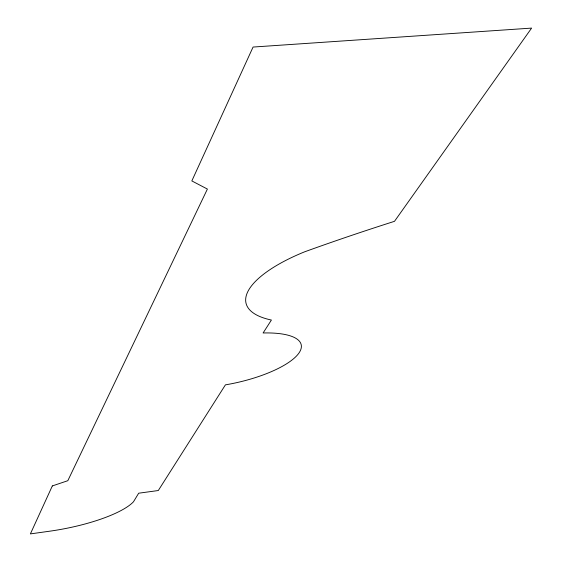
<?xml version="1.0" encoding="UTF-8"?>
<svg xmlns="http://www.w3.org/2000/svg" width="562" height="562" viewBox="0 0 562 562"><rect width="100%" height="100%" fill="white"/><g stroke="black" fill="none" stroke-linecap="round" stroke-linejoin="round"><path stroke-width="0.84" d="M52.329 485.933L30.39 533.9L48.718 531.329A78.174 20.611 -10.8 0 0 133.503 501.754L138.681 493.204L158.287 490.535L225.418 384.858A71.493 23.035 -12.5 0 0 298.703 353.379A71.493 23.035 -12.5 0 0 263.1 332.978L271.404 320.038A110.574 38.504 -14.1 0 1 304.702 251.79A698.341 182.123 -15 0 1 394.496 221.323L531.61 28.1L253.069 47.053L191.839 180.922L207.399 189.064L67.819 480.7L52.329 485.933"/></g></svg>
